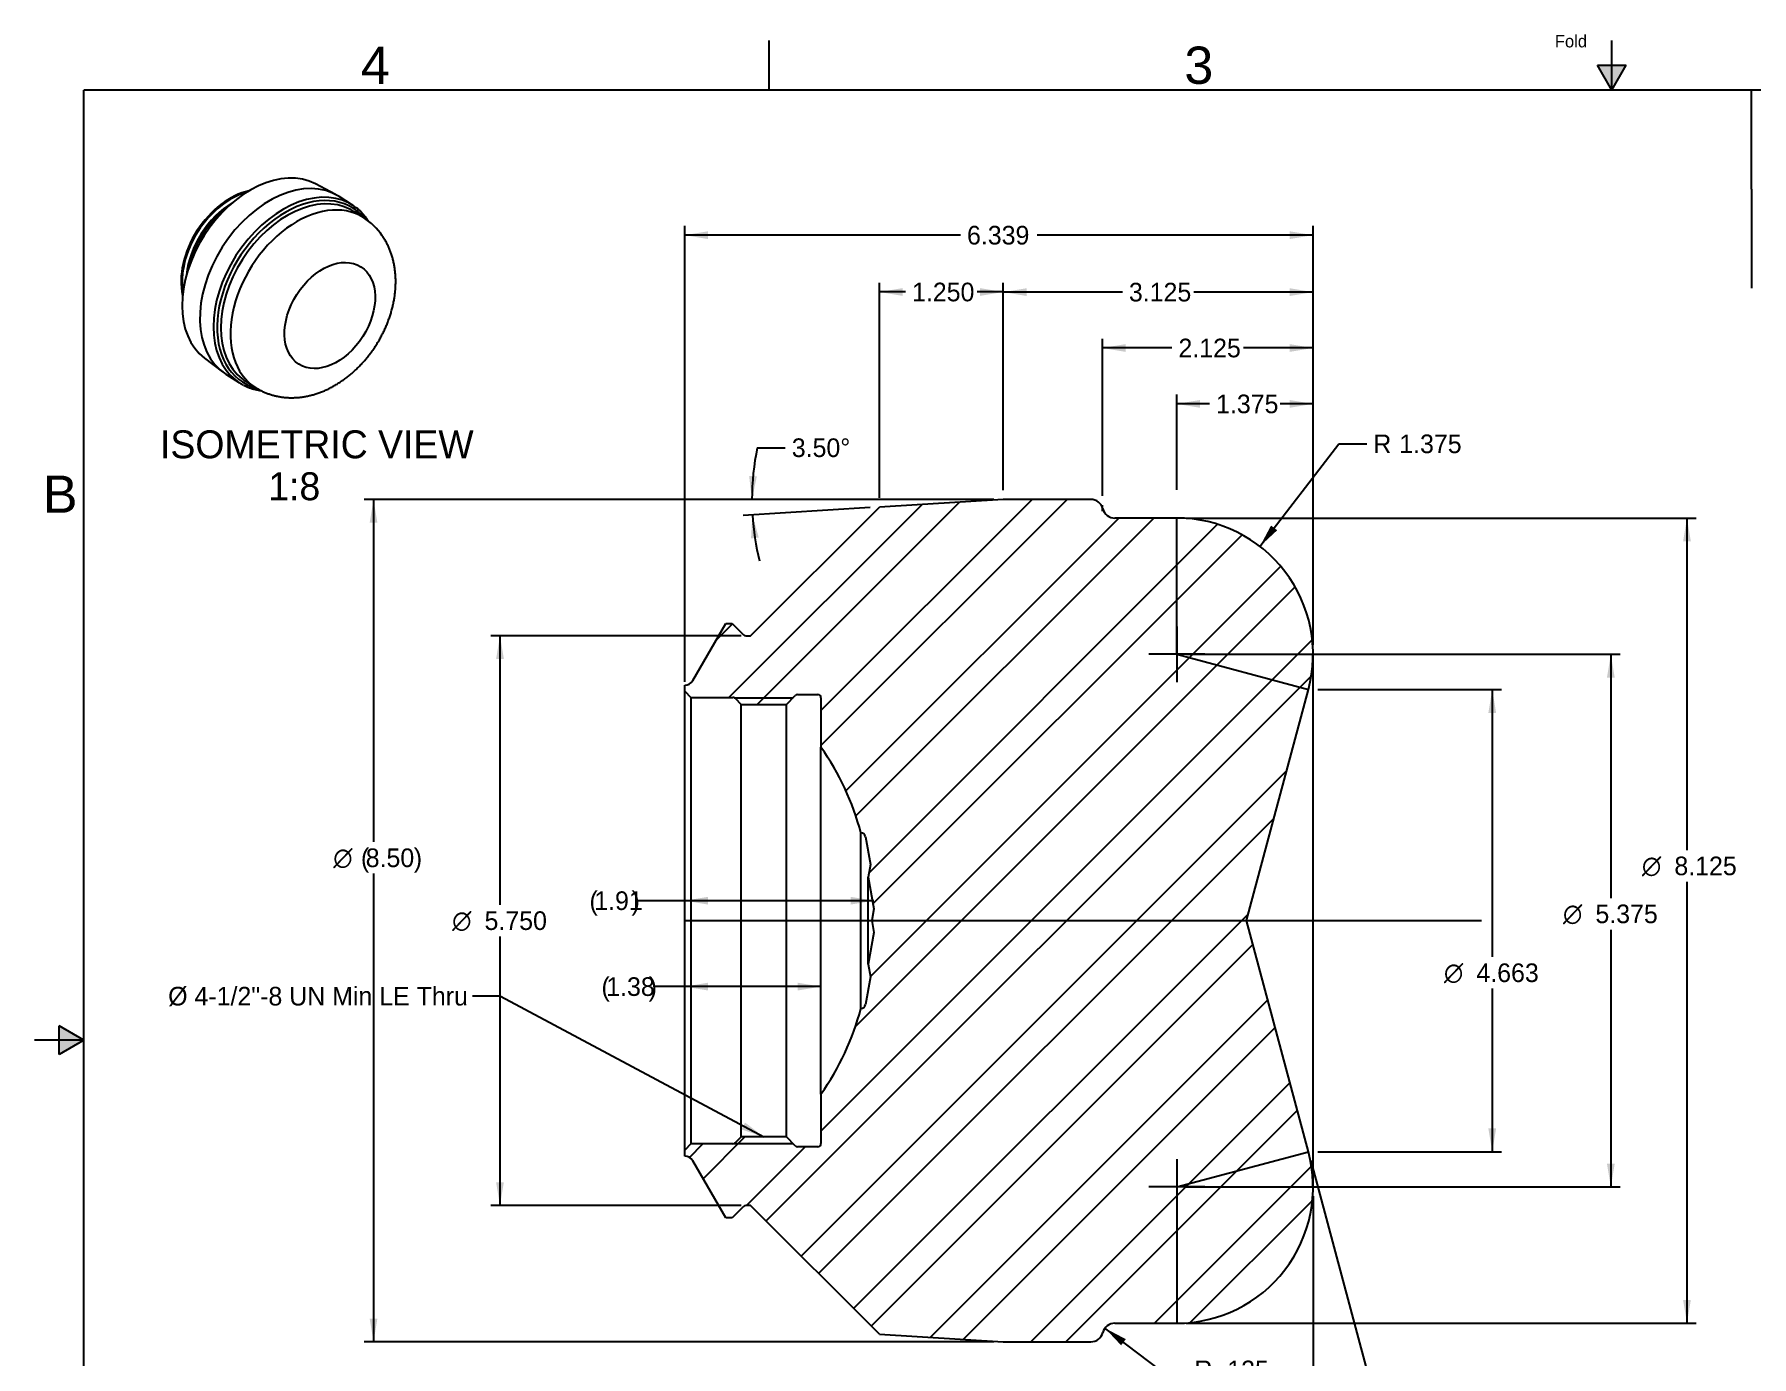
# Model space of a CAD drawing. Header units: inches. Extents: x -5.4 to 25.2, y 0.5 to 24.
# Drawn here: x 0.54 to 9.21, y 3.9 to 10.58 of the extents above; entities that cross this region are included whole.
import ezdxf
from ezdxf.enums import TextEntityAlignment as Align
from ezdxf.lldxf.tags import DXFTag

# ---------------------------------------------------------------- set-up
doc = ezdxf.new("R2010")
doc.units = ezdxf.units.IN
doc.header["$MEASUREMENT"] = 0
for name, color, linetype in [('CDG-38309R1', 7, 'Continuous'), ('Default', 7, 'Continuous'), ('DV2_Default', 7, 'Continuous')]:
    doc.layers.add(name, color=color, linetype=linetype)
doc.styles.add('SEACAD_Arial', font='arial.ttf')
doc.styles.add('SEACAD_Solid_Edge_ANSI', font='seans.ttf')
doc.styles.add('SEACAD_Solid_Edge_ANSI1_Symbols', font='semeca1.ttf')
tags = doc.linetypes.add('CENTER2', pattern=[1.125, 0.75, -0.125, 0.125, -0.125]).pattern_tags.tags
tags[10:11] = [DXFTag(74, 4), DXFTag(75, 0), DXFTag(340, '0'), DXFTag(46, 0.0), DXFTag(50, 0.0), DXFTag(44, 0.0), DXFTag(45, 0.0)]
tags[8:9] = [DXFTag(74, 4), DXFTag(75, 0), DXFTag(340, '0'), DXFTag(46, 0.0), DXFTag(50, 0.0), DXFTag(44, 0.0), DXFTag(45, 0.0)]
tags[6:7] = [DXFTag(74, 4), DXFTag(75, 0), DXFTag(340, '0'), DXFTag(46, 0.0), DXFTag(50, 0.0), DXFTag(44, 0.0), DXFTag(45, 0.0)]
tags[4:5] = [DXFTag(74, 4), DXFTag(75, 0), DXFTag(340, '0'), DXFTag(46, 0.0), DXFTag(50, 0.0), DXFTag(44, 0.0), DXFTag(45, 0.0)]
tags = doc.linetypes.add('DOT2', pattern=[0.125, 0, -0.125]).pattern_tags.tags
tags[6:7] = [DXFTag(74, 4), DXFTag(75, 0), DXFTag(340, '0'), DXFTag(46, 0.0), DXFTag(50, 0.0), DXFTag(44, 0.0), DXFTag(45, 0.0)]
tags[4:5] = [DXFTag(74, 4), DXFTag(75, 0), DXFTag(340, '0'), DXFTag(46, 0.0), DXFTag(50, 0.0), DXFTag(44, 0.0), DXFTag(45, 0.0)]
tags = doc.linetypes.add('HIDDEN2', pattern=[0.1875, 0.125, -0.0625]).pattern_tags.tags
tags[6:7] = [DXFTag(74, 4), DXFTag(75, 0), DXFTag(340, '0'), DXFTag(46, 0.0), DXFTag(50, 0.0), DXFTag(44, 0.0), DXFTag(45, 0.0)]
tags[4:5] = [DXFTag(74, 4), DXFTag(75, 0), DXFTag(340, '0'), DXFTag(46, 0.0), DXFTag(50, 0.0), DXFTag(44, 0.0), DXFTag(45, 0.0)]
doc.dimstyles.new('ANSI', dxfattribs={"dimtxt": 0.09399999999999999, "dimasz": 0.1175, "dimexe": 0.04699999999999999, "dimexo": 0.04699999999999999, "dimgap": 0.04699999999999999, "dimtad": 0, "dimtih": 1, "dimtoh": 1, "dimdec": 3, "dimlfac": 2, "dimzin": 4, "dimdsep": 46, "dimtxsty": 'SEACAD_Solid_Edge_ANSI', "dimblk1": '_SE_FILLED', "dimblk2": '_SE_FILLED', "dimsah": 1, "dimcen": 0.04699999999999999, "dimazin": 0, "dimtfac": 1, "dimtdec": 3, "dimtofl": 0, "dimtmove": 0, "dimatfit": 3, "dimfxl": 1, "dimtolj": 1, "dimtzin": 4, "dimarcsym": 0})

# ---------------------------------------------------------------- blocks, each defined once
blk = doc.blocks.new('SEANNOT_GROUP')
at = {"layer": 'Default', "color": 7, "linetype": 'CENTER2'}
blk.add_line((3.827011566404742, 6.103447544666809), (7.842613649284676, 6.103447544666809), dxfattribs=at)
blk = doc.blocks.new('SEANNOT_GROUP2')
at = {"layer": 'Default', "color": 7, "linetype": 'CENTER2'}
for p, q in [((6.306068067380905, 7.588197545822763), (6.306068067380905, 7.306197543510854)), ((6.44706806853686, 7.447197544666809), (6.165068066224951, 7.447197544666809))]:
    blk.add_line(p, q, dxfattribs=at)
blk = doc.blocks.new('SEANNOT_GROUP3')
at = {"layer": 'Default', "color": 7, "linetype": 'CENTER2'}
for p, q in [((6.306068067380905, 4.900697545822763), (6.306068067380905, 4.618697543510854)), ((6.44706806853686, 4.759697544666809), (6.165068066224951, 4.759697544666809))]:
    blk.add_line(p, q, dxfattribs=at)
blk = doc.blocks.new('SEANNOT_GROUP4')
at = {"layer": 'Default', "linetype": 'Continuous'}
blk.add_hatch(color=7, dxfattribs=at).paths.add_polyline_path([(4.110518973157782, 5.050403394015853), (4.223371954974957, 5.012272544666809), (4.12898589628813, 5.084943234099853)])
at = {"layer": 'Default', "color": 7, "linetype": 'Continuous'}
blk.add_line((2.894984303396139, 5.722502603328052), (2.753984303396139, 5.722502603328052), dxfattribs=at)
blk.add_lwpolyline([(2.894984303396139, 5.722502603328052), (4.223371954974957, 5.012272544666809)], dxfattribs=at)
at = {"layer": 'Default', "color": 7, "linetype": 'Continuous', "style": 'SEACAD_Solid_Edge_ANSI'}
blk.add_text('Ø 4-1/2"-8 UN Min LE Thru', height=0.09399999999999999, dxfattribs=at).set_placement((1.219270349907767, 5.769502603328052), align=Align.TOP_LEFT)
blk = doc.blocks.new('SE4')
at = {"layer": 'CDG-38309R1', "linetype": 'Continuous'}
h = blk.add_hatch(dxfattribs=at)
h.set_pattern_fill('ANSI32', scale=0.999998, angle=9.361984167270853e-06, style=0)
h.set_pattern_definition([(45.00000936198417, (0, 0), (-0.2651645559420706, 0.2651644692876612), []), (45.00000936198417, (0.1767763414466077, 2.888480310130594e-08), (-0.2651645559420706, 0.2651644692876612), [])])
edge = h.paths.add_edge_path()
edge.add_arc((4.713294752150197, 5.683979040020337), 0.02344488118030063, 270, 350.000002810259, ccw=False)
edge.add_arc((3.387309623832177, 6.015830803148528), 1.372760818925654, 325.00000000000006, 345, ccw=False)
edge.add_line((4.511809454974957, 5.228447544666809), (4.511809454974958, 4.978447544666809))
edge.add_arc((4.496184454974957, 4.978447544666809), 0.015625, 270, 360, ccw=False)
edge.add_line((4.496184454974957, 4.962822544666809), (4.393281541887037, 4.962822544666809))
edge.add_arc((4.393281541887037, 4.978447544666809), 0.015625, 224.9999999999977, 270, ccw=False)
edge.add_line((4.382232998430997, 4.96739900121077), (4.337359454974958, 5.012272544666809))
edge.add_line((4.337359454974958, 5.012272544666809), (4.109384454974956, 5.012272544666809))
edge.add_line((4.109384454974956, 5.012272544666809), (4.078885911518917, 4.98177400121077))
edge.add_arc((4.067837368062877, 4.992822544666809), 0.015625, 270, 314.9999999999977, ccw=False)
edge.add_line((4.067837368062877, 4.977197544666809), (3.855559454974956, 4.977197544666809))
edge.add_line((3.855559454974956, 4.977197544666809), (3.824309454974956, 4.945947544666809))
edge.add_line((3.824309454974956, 4.945947544666809), (3.824309454974956, 4.915947544666809))
edge.add_arc((3.824309454974956, 4.869072544666809), 0.04687499999999999, 29.999999999999886, 90, ccw=False)
edge.add_line((3.864904395777351, 4.892510044666809), (4.031794707964978, 4.603447544666809))
edge.add_line((4.031794707964978, 4.603447544666809), (4.063044707964978, 4.603447544666809))
edge.add_line((4.063044707964978, 4.603447544666809), (4.120968251421018, 4.661371088122849))
edge.add_arc((4.132016794877058, 4.650322544666809), 0.015625, 90, 135, ccw=False)
edge.add_line((4.132016794877058, 4.665947544666809), (4.156794704974956, 4.665947547656829))
edge.add_line((4.156794704974955, 4.665947547656829), (4.806068067380902, 4.016674182260862))
edge.add_line((4.806068067380902, 4.016674182260862), (5.431068067380905, 3.978447544666808))
edge.add_line((5.431068067380905, 3.978447544666808), (5.872537337811924, 3.978447544666809))
edge.add_arc((5.872537337811923, 4.040947544666809), 0.0625, 270, 345.5224878144176)
edge.add_arc((5.993568067380905, 4.009697544666809), 0.0625, 90, 165.5224878137226, ccw=False)
edge.add_line((5.993568067380905, 4.072197544666809), (6.306068067380906, 4.072197544666809))
edge.add_arc((6.306068067380905, 4.759697544666809), 0.6875, 270, 375)
edge.add_line((6.970142072954639, 4.937635638174791), (6.657763714083516, 6.103447544666809))
edge.add_line((6.657763714083516, 6.103447544666809), (6.970142072954639, 7.269259451158826))
edge.add_arc((6.306068067380905, 7.447197544666809), 0.6875, 345, 450)
edge.add_line((6.306068067380905, 8.134697544666809), (5.993568067380904, 8.134697544666809))
edge.add_arc((5.993568067380905, 8.197197544666809), 0.0625, 194.477512186278, 270, ccw=False)
edge.add_arc((5.872537337811923, 8.165947544666809), 0.0625, 14.4775121855817, 90)
edge.add_line((5.872537337811923, 8.228447544666809), (5.431068067380905, 8.228447544666809))
edge.add_line((5.431068067380905, 8.228447544666809), (4.806068067380902, 8.190220907072757))
edge.add_line((4.806068067380902, 8.190220907072755), (4.156794704974956, 7.540947541676786))
edge.add_line((4.156794704974955, 7.540947541676787), (4.132016794877058, 7.540947544666808))
edge.add_arc((4.132016794877058, 7.556572544666809), 0.015625, 225, 270, ccw=False)
edge.add_line((4.120968251421018, 7.545524001210769), (4.063044707964978, 7.603447544666809))
edge.add_line((4.063044707964978, 7.603447544666809), (4.031794707964978, 7.603447544666809))
edge.add_line((4.031794707964977, 7.603447544666809), (3.864904395777351, 7.314385044666809))
edge.add_arc((3.824309454974956, 7.337822544666809), 0.04687499999999999, 270, 330, ccw=False)
edge.add_line((3.824309454974956, 7.290947544666809), (3.824309454974956, 7.260947544666809))
edge.add_line((3.824309454974956, 7.260947544666809), (3.855559454974956, 7.229697544666809))
edge.add_line((3.855559454974955, 7.229697544666809), (4.067837368062877, 7.229697544666808))
edge.add_arc((4.067837368062877, 7.214072544666808), 0.015625, 45, 90, ccw=False)
edge.add_line((4.078885911518917, 7.225121088122848), (4.109384454974958, 7.194622544666809))
edge.add_line((4.109384454974957, 7.194622544666809), (4.337359454974957, 7.194622544666809))
edge.add_line((4.337359454974958, 7.194622544666809), (4.382232998430998, 7.239496088122848))
edge.add_arc((4.393281541887037, 7.228447544666808), 0.015625, 89.99999999999682, 134.9999999999954, ccw=False)
edge.add_line((4.393281541887037, 7.244072544666808), (4.496184454974957, 7.244072544666809))
edge.add_arc((4.496184454974957, 7.228447544666808), 0.015625, 0, 90, ccw=False)
edge.add_line((4.511809454974957, 7.228447544666808), (4.511809454974956, 6.978447544666808))
edge.add_arc((3.387309623832177, 6.191064286185089), 1.372760818925654, 15.000000000000114, 34.999999999999886, ccw=False)
edge.add_arc((4.713294752150197, 6.52291604931328), 0.02344488118030063, 9.999997189738792, 90, ccw=False)
edge.add_line((4.73638345310469, 6.526987209073395), (4.761227212780114, 6.386091206084073))
edge.add_line((4.761227212780114, 6.386091206084073), (4.750206779646663, 6.323591206084073))
edge.add_line((4.750206779646663, 6.323591206084074), (4.778507251933359, 6.163091206084074))
edge.add_line((4.778507251933359, 6.163091206084074), (4.767990468213627, 6.103447544666809))
edge.add_line((4.767990468213628, 6.103447544666809), (4.77850725193336, 6.043803883249543))
edge.add_line((4.778507251933359, 6.043803883249542), (4.750206779646663, 5.883303883249543))
edge.add_line((4.750206779646663, 5.883303883249543), (4.761227212780114, 5.820803883249543))
edge.add_line((4.761227212780114, 5.820803883249543), (4.73638345310469, 5.679907880260221))
at = {"layer": 'CDG-38309R1', "color": 7, "linetype": 'Continuous'}
for p, q in [((5.431068067380905, 8.228447544666809), (4.806068067380902, 8.190220907072757)), ((5.872537337811923, 8.228447544666809), (5.431068067380904, 8.228447544666809)), ((4.156794704974955, 7.540947541676787), (4.806068067380902, 8.190220907072755)), ((6.306068067380905, 8.134697544666809), (5.993568067380905, 8.134697544666809)), ((3.864904395777351, 7.314385044666809), (4.031794707964978, 7.603447544666809)), ((4.031794707964978, 7.603447544666809), (4.063044707964978, 7.603447544666809)), ((4.063044707964978, 7.603447544666809), (4.120968251421018, 7.545524001210769)), ((4.132016794877058, 7.540947544666809), (4.156794704974956, 7.540947541676787)), ((6.993568067380904, 4.759697544666809), (6.993568067380904, 7.447197544666809)), ((3.824309454974956, 7.260947544666808), (3.824309454974956, 7.290947544666809)), ((3.824309454974956, 4.945947544666809), (3.824309454974956, 7.260947544666809)), ((3.824309454974956, 7.260947544666808), (3.855559454974956, 7.229697544666809)), ((3.855559454974956, 7.229697544666809), (3.855559454974956, 4.977197544666808)), ((3.855559454974956, 7.229697544666809), (4.067837368062877, 7.229697544666808)), ((4.078885911518917, 7.225121088122848), (4.109384454974957, 7.194622544666808)), ((4.109384454974957, 5.012272544666809), (4.109384454974957, 7.194622544666809)), ((4.109384454974957, 7.194622544666809), (4.337359454974958, 7.194622544666809)), ((4.337359454974958, 7.194622544666808), (4.382232998430998, 7.239496088122848)), ((4.337359454974957, 5.012272544666809), (4.337359454974957, 7.194622544666808)), ((4.393281541887037, 7.244072544666809), (4.496184454974957, 7.244072544666809)), ((4.511809454974957, 7.228447544666808), (4.511809454974957, 6.978447544666808)), ((6.657763714083516, 6.103447544666809), (6.970142072954639, 7.269259451158826)), ((4.511809454974957, 5.228447544666809), (4.511809454974957, 6.978447544666809)), ((4.713294752150197, 5.660534158840036), (4.713294752150197, 6.546360930493581)), ((4.73638345310469, 6.526987209073395), (4.761227212780114, 6.386091206084073)), ((4.761227212780114, 6.386091206084075), (4.750206779646664, 6.323591206084075)), ((4.750206779646664, 5.883303883249543), (4.750206779646664, 6.323591206084075)), ((4.750206779646664, 6.323591206084074), (4.77850725193336, 6.163091206084074)), ((4.778507251933359, 6.163091206084074), (4.767990468213628, 6.103447544666809)), ((4.767990468213628, 6.103447544666809), (4.778507251933359, 6.043803883249543)), ((6.970142072954639, 4.937635638174791), (6.657763714083516, 6.103447544666809)), ((4.778507251933359, 6.043803883249542), (4.750206779646663, 5.883303883249543)), ((4.761227212780114, 5.820803883249543), (4.73638345310469, 5.679907880260221)), ((4.750206779646664, 5.883303883249543), (4.761227212780114, 5.820803883249543)), ((4.511809454974957, 5.228447544666809), (4.511809454974957, 4.978447544666809)), ((3.855559454974956, 4.977197544666808), (3.824309454974956, 4.945947544666809)), ((3.824309454974956, 4.915947544666809), (3.824309454974956, 4.945947544666809)), ((4.067837368062877, 4.977197544666809), (3.855559454974956, 4.977197544666808)), ((4.109384454974957, 5.012272544666809), (4.078885911518917, 4.981774001210769)), ((4.337359454974957, 5.012272544666809), (4.109384454974956, 5.012272544666809)), ((4.382232998430998, 4.96739900121077), (4.337359454974958, 5.012272544666809)), ((4.496184454974957, 4.962822544666809), (4.393281541887037, 4.962822544666809)), ((4.031794707964977, 4.603447544666809), (3.864904395777351, 4.892510044666809)), ((4.063044707964978, 4.603447544666809), (4.031794707964978, 4.603447544666809)), ((4.120968251421018, 4.661371088122849), (4.063044707964978, 4.603447544666809)), ((4.156794704974955, 4.66594754765683), (4.132016794877057, 4.665947544666809)), ((4.806068067380902, 4.016674182260862), (4.156794704974955, 4.66594754765683)), ((5.993568067380905, 4.072197544666809), (6.306068067380905, 4.072197544666809)), ((4.806068067380902, 4.016674182260862), (5.431068067380904, 3.978447544666809)), ((5.431068067380905, 3.978447544666809), (5.872537337811924, 3.978447544666809))]:
    blk.add_line(p, q, dxfattribs=at)
at = {"layer": 'CDG-38309R1', "color": 7, "linetype": 'HIDDEN2'}
for p, q in [((4.073961092419834, 7.228447544666808), (4.371184454974958, 7.228447544666808)), ((4.073961092419835, 4.978447544666809), (4.371184454974959, 4.978447544666809))]:
    blk.add_line(p, q, dxfattribs=at)
at = {"layer": 'CDG-38309R1', "color": 7, "linetype": 'Continuous'}
for centre, radius, start, end in [((5.872537337811923, 8.165947544666809), 0.06250000000009781, 14.47751218558199, 90), ((5.993568067380905, 8.197197544666809), 0.06249999999990222, 194.4775121862777, 270), ((6.306068067380905, 7.447197544666809), 0.6874999999999999, 345, 90), ((4.132016794877058, 7.556572544666809), 0.01562499999999994, 225, 270), ((3.824309454974956, 7.337822544666809), 0.04687500000000003, 270, 329.9999999999999), ((4.067837368062877, 7.214072544666808), 0.01562499999999989, 45, 90), ((4.393281541887037, 7.228447544666808), 0.01562500000000006, 89.99999999999675, 134.9999999999954), ((4.496184454974957, 7.228447544666808), 0.01562500000000006, 0, 90), ((3.387309623832177, 6.191064286185089), 1.372760818925654, 15.00000000000003, 34.99999999999998), ((4.713294752150197, 6.52291604931328), 0.02344488118030104, 9.99999718973847, 90), ((3.387309623832177, 6.015830803148528), 1.372760818925654, 325, 344.9999999999999), ((4.713294752150197, 5.683979040020337), 0.02344488118030046, 270, 350.000002810259), ((4.067837368062877, 4.992822544666809), 0.01562500000000006, 270, 314.9999999999977), ((4.393281541887037, 4.978447544666809), 0.01562499999999989, 224.9999999999977, 270), ((4.496184454974957, 4.978447544666809), 0.01562500000000006, 270, 0), ((6.306068067380905, 4.759697544666809), 0.6875, 270, 15), ((3.824309454974956, 4.869072544666809), 0.04687499999999998, 30, 90), ((4.132016794877058, 4.650322544666809), 0.01562499999999992, 90, 135), ((5.993568067380905, 4.009697544666809), 0.06249999999999995, 90, 165.5224878137226), ((5.872537337811923, 4.040947544666809), 0.06250000000000022, 270, 345.5224878144176)]:
    blk.add_arc(centre, radius, start, end, dxfattribs=at)
at = {"layer": 'DV2_Default', "color": 7, "linetype": 'DOT2'}
blk.add_line((5.931068067380904, 8.170167347482096), (5.931068067380904, 8.199053499330393), dxfattribs=at)
at = {"layer": 'DV2_Default', "color": 7, "linetype": 'HIDDEN2'}
for p, q in [((6.306068067380905, 7.447197544666809), (6.306068067380905, 8.134697544666809)), ((6.306068067380905, 7.447197544666809), (6.306068067380905, 8.134697544666809)), ((6.306068067380905, 7.447197544666809), (6.97014207295464, 7.269259451158826)), ((6.306068067380905, 4.759697544666809), (6.97014207295464, 4.937635638174791)), ((6.306068067380905, 4.759697544666809), (6.306068067380905, 4.072197544666809))]:
    blk.add_line(p, q, dxfattribs=at)
blk = doc.blocks.new('DMBLK1')
at = {"layer": 'Default', "linetype": 'Continuous', "transparency": 16777216}
blk.add_hatch(color=7, dxfattribs=at).paths.add_polyline_path([(6.781676018322516, 8.096971032509119), (6.725506622855566, 7.991924584734886), (6.81270895298081, 8.073075744910419)])
at = {"layer": 'Default', "color": 7, "linetype": 'Continuous', "transparency": 16777216}
for p, q in [((6.725506622855566, 7.991924584734886), (7.123765887641253, 8.50914596949979)), ((7.123765874183583, 8.509145952022243), (7.264765875339537, 8.509145952022243))]:
    blk.add_line(p, q, dxfattribs=at)
at = {"layer": 'Default', "color": 7, "linetype": 'Continuous', "transparency": 16777216, "style": 'SEACAD_Solid_Edge_ANSI'}
for s, p in [('R', (7.297665875339537, 8.556145952022245)), ('1.375', (7.428391456734887, 8.556145952022245))]:
    blk.add_text(s, height=0.09399999999999999, dxfattribs=at).set_placement(p, align=Align.TOP_LEFT)
blk = doc.blocks.new('_SE_FILLED')
at = {"color": 0}
blk.add_line((0, 0), (-1, 0), dxfattribs=at)
blk.add_solid([(0, 0), (-1, -0.1665), (-1, 0.1665), (0, 0)], dxfattribs=at)
blk = doc.blocks.new('GDimGGroup')
at = {"layer": 'Default', "linetype": 'Continuous'}
for points in [[(8.899080179072609, 8.017197543703512), (8.879496845578727, 8.134697544666809), (8.859913512084844, 8.017197543703512)], [(8.899080179072609, 4.189697545630104), (8.859913512084844, 4.189697545630104), (8.879496845578727, 4.072197544666809)]]:
    blk.add_hatch(color=7, dxfattribs=at).paths.add_polyline_path(points)
at = {"layer": 'Default', "color": 7, "linetype": 'Continuous'}
for p, q in [((6.353068067766223, 8.134697544666809), (8.926496845964046, 8.134697544666809)), ((8.879496845578727, 8.134697544666809), (8.879496845578727, 6.459670188059102)), ((8.879496845578727, 6.299870250401617), (8.879496845578727, 4.072197544666809)), ((6.353068067766223, 4.072197544666809), (8.926496845964046, 4.072197544666809))]:
    blk.add_line(p, q, dxfattribs=at)
for s, style, p in [('O', 'SEACAD_Solid_Edge_ANSI1_Symbols', (8.6523282613274, 6.426770191070685)), ('8.125', 'SEACAD_Solid_Edge_ANSI', (8.81592124378354, 6.426770191070685))]:
    blk.add_text(s, height=0.09399999999999999, dxfattribs=dict(at, style=style)).set_placement(p, align=Align.TOP_LEFT)
blk = doc.blocks.new('GDimGGroup1')
at = {"layer": 'Default', "linetype": 'Continuous'}
for points in [[(8.515104241462073, 7.329697543703513), (8.49552090796819, 7.447197544666809), (8.475937574474308, 7.329697543703513)], [(8.515104241462073, 4.877197545630104), (8.475937574474308, 4.877197545630104), (8.49552090796819, 4.759697544666809)]]:
    blk.add_hatch(color=7, dxfattribs=at).paths.add_polyline_path(points)
at = {"layer": 'Default', "color": 7, "linetype": 'Continuous'}
for p, q in [((6.353068067766223, 7.447197544666809), (8.54252090835351, 7.447197544666809)), ((8.49552090796819, 7.447197544666809), (8.49552090796819, 6.217670468268515)), ((8.49552090796819, 6.057870428062881), (8.49552090796819, 4.759697544666808)), ((6.353068067766223, 4.759697544666809), (8.54252090835351, 4.759697544666809))]:
    blk.add_line(p, q, dxfattribs=at)
for s, style, p in [('O', 'SEACAD_Solid_Edge_ANSI1_Symbols', (8.254143021391283, 6.184770471280099)), ('5.375', 'SEACAD_Solid_Edge_ANSI', (8.417736003847423, 6.184770471280099))]:
    blk.add_text(s, height=0.09399999999999999, dxfattribs=dict(at, style=style)).set_placement(p, align=Align.TOP_LEFT)
blk = doc.blocks.new('DMBLK2')
at = {"layer": 'Default', "linetype": 'Continuous', "transparency": 16777216}
for points in [[(7.466356635924621, 3.536193840295587), (7.360068134766622, 3.482411764297228), (7.478054146996628, 3.498814754730919)], [(6.875356924706209, 3.4194681601274), (6.993568067380904, 3.43416111505995), (6.876981433521312, 3.458601122883115)]]:
    blk.add_hatch(color=7, dxfattribs=at).paths.add_polyline_path(points)
at = {"layer": 'Default', "color": 7, "linetype": 'Continuous', "transparency": 16777216}
for p, q in [((6.982306567898078, 4.89223712499746), (7.372232620496244, 3.437013285506324)), ((6.993568067380904, 4.712697547797977), (6.993568067380904, 3.387161151340875)), ((7.480941992083793, 3.520675921392591), (7.621941993239747, 3.520675921392591))]:
    blk.add_line(p, q, dxfattribs=at)
for centre, radius, start, end in [((6.993568067380958, 4.850208636757967), 1.416047521698009, 284.9999999999997, 290.1316914512734), ((6.993568067380908, 4.850208636758182), 1.416047521698233, 260.4914853356557, 269.9999999999998)]:
    blk.add_arc(centre, radius, start, end, dxfattribs=at)
at = {"layer": 'Default', "color": 7, "linetype": 'Continuous', "transparency": 16777216, "style": 'SEACAD_Solid_Edge_ANSI'}
blk.add_text('15.00°', height=0.09399999999999999, dxfattribs=at).set_placement((7.654841993239747, 3.567675921392591), align=Align.TOP_LEFT)
blk = doc.blocks.new('DMBLK3')
at = {"layer": 'Default', "linetype": 'Continuous', "transparency": 16777216}
for points in [[(6.4235680683442, 8.730241242558746), (6.306068067380905, 8.710657909064864), (6.4235680683442, 8.691074575570982)], [(6.876068066417609, 8.730241242558746), (6.876068066417609, 8.691074575570982), (6.993568067380904, 8.710657909064864)]]:
    blk.add_hatch(color=7, dxfattribs=at).paths.add_polyline_path(points)
at = {"layer": 'Default', "color": 7, "linetype": 'Continuous', "transparency": 16777216}
for p, q in [((6.306068067380905, 8.27668952897129), (6.306068067380905, 8.757657909450183)), ((6.993568067380904, 7.494197545052127), (6.993568067380904, 8.757657909450183)), ((6.471545994099108, 8.710657909064864), (6.306068067380905, 8.710657909064864)), ((6.993568067380904, 8.710657909064864), (6.828090177328944, 8.710657909064864))]:
    blk.add_line(p, q, dxfattribs=at)
at = {"layer": 'Default', "color": 7, "linetype": 'Continuous', "transparency": 16777216, "style": 'SEACAD_Solid_Edge_ANSI'}
blk.add_text('1.375', height=0.09399999999999999, dxfattribs=at).set_placement((6.504445985386854, 8.757657909064864), align=Align.TOP_LEFT)
blk = doc.blocks.new('DMBLK4')
at = {"layer": 'Default', "linetype": 'Continuous', "transparency": 16777216}
for points in [[(3.941809455938252, 9.581418009692099), (3.824309454974956, 9.561834676198217), (3.941809455938252, 9.542251342704333)], [(6.876068066417609, 9.581418009692099), (6.876068066417609, 9.542251342704333), (6.993568067380904, 9.561834676198217)]]:
    blk.add_hatch(color=7, dxfattribs=at).paths.add_polyline_path(points)
at = {"layer": 'Default', "color": 7, "linetype": 'Continuous', "transparency": 16777216}
for p, q in [((3.824309454974956, 7.307947545052127), (3.824309454974956, 9.608834676583534)), ((5.215364238724724, 9.561834676198217), (3.824309454974956, 9.561834676198217)), ((6.993568067380904, 9.561834676198217), (5.602513136966164, 9.561834676198217)), ((6.993568067380904, 7.494197545052127), (6.993568067380904, 9.608834676583534))]:
    blk.add_line(p, q, dxfattribs=at)
at = {"layer": 'Default', "color": 7, "linetype": 'Continuous', "transparency": 16777216, "style": 'SEACAD_Solid_Edge_ANSI'}
blk.add_text('6.339', height=0.09399999999999999, dxfattribs=at).set_placement((5.248264274550006, 9.608834676198217), align=Align.TOP_LEFT)
blk = doc.blocks.new('GDimGGroup2')
at = {"layer": 'Default', "linetype": 'Continuous'}
for points in [[(2.235448303730885, 8.110947543703512), (2.27461497071865, 8.110947543703512), (2.255031637224768, 8.228447544666809)], [(2.235448303730885, 4.095947545630104), (2.255031637224768, 3.978447544666809), (2.27461497071865, 4.095947545630104)]]:
    blk.add_hatch(color=7, dxfattribs=at).paths.add_polyline_path(points)
at = {"layer": 'Default', "color": 7, "linetype": 'Continuous'}
for p, q in [((5.384068066995587, 8.228447544666809), (2.20803163683945, 8.228447544666809)), ((2.255031637224768, 8.228447544666809), (2.255031637224768, 6.500489972846797)), ((2.255031637224768, 6.340689909174769), (2.255031637224768, 3.978447544666809)), ((5.384068066995587, 3.978447544666809), (2.20803163683945, 3.978447544666809))]:
    blk.add_line(p, q, dxfattribs=at)
for s, style, p in [('O', 'SEACAD_Solid_Edge_ANSI1_Symbols', (2.051909564601349, 6.467589975858381)), ('(', 'SEACAD_Solid_Edge_ANSI', (2.191456035429582, 6.467589975858381)), ('8.50', 'SEACAD_Solid_Edge_ANSI', (2.215502547057489, 6.467589975858381)), (')', 'SEACAD_Solid_Edge_ANSI', (2.458153709848187, 6.467589975858381))]:
    blk.add_text(s, height=0.09399999999999999, dxfattribs=dict(at, style=style)).set_placement(p, align=Align.TOP_LEFT)
blk = doc.blocks.new('GDimGGroup3')
at = {"layer": 'Default', "linetype": 'Continuous'}
for points in [[(2.873202333421343, 7.423447540713491), (2.912369000409108, 7.423447540713491), (2.892785666915226, 7.540947541676787)], [(2.873202333421343, 4.783447548620126), (2.892785666915226, 4.66594754765683), (2.912369000409108, 4.783447548620126)]]:
    blk.add_hatch(color=7, dxfattribs=at).paths.add_polyline_path(points)
at = {"layer": 'Default', "color": 7, "linetype": 'Continuous'}
for p, q in [((4.109794704589638, 7.540947541676787), (2.845785666529908, 7.540947541676787)), ((2.892785666915226, 7.540947541676787), (2.892785666915226, 6.183347478121903)), ((2.892785666915226, 6.023547464546741), (2.892785666915226, 4.665947547656829)), ((4.109794704589638, 4.66594754765683), (2.845785666529908, 4.66594754765683))]:
    blk.add_line(p, q, dxfattribs=at)
for s, style, p in [('O', 'SEACAD_Solid_Edge_ANSI1_Symbols', (2.651407780338319, 6.150447481133487)), ('5.750', 'SEACAD_Solid_Edge_ANSI', (2.815000762794459, 6.150447481133487))]:
    blk.add_text(s, height=0.09399999999999999, dxfattribs=dict(at, style=style)).set_placement(p, align=Align.TOP_LEFT)
blk = doc.blocks.new('DMBLK5')
at = {"layer": 'Default', "linetype": 'Continuous', "transparency": 16777216}
for points in [[(3.941809455938252, 6.223740236850184), (3.824309454974956, 6.204156903356301), (3.941809455938252, 6.184573569862418)], [(4.661007250970064, 6.223740236850184), (4.661007250970064, 6.184573569862418), (4.778507251933359, 6.204156903356301)]]:
    blk.add_hatch(color=7, dxfattribs=at).paths.add_polyline_path(points)
at = {"layer": 'Default', "color": 7, "linetype": 'Continuous', "transparency": 16777216}
blk.add_line((4.778507251933359, 6.204156903356301), (3.589073392374803, 6.204156903356301), dxfattribs=at)
at = {"layer": 'Default', "color": 7, "linetype": 'Continuous', "transparency": 16777216, "style": 'SEACAD_Solid_Edge_ANSI'}
for s, p in [('(', (3.344126880746896, 6.251156903356303)), ('1.91', (3.368173392374803, 6.251156903356303)), (')', (3.556173392374803, 6.251156903356303))]:
    blk.add_text(s, height=0.09399999999999999, dxfattribs=at).set_placement(p, align=Align.TOP_LEFT)
blk = doc.blocks.new('DMBLK6')
at = {"layer": 'Default', "linetype": 'Continuous', "transparency": 16777216}
for points in [[(3.941809455938251, 5.790239694518177), (3.824309454974956, 5.770656361024294), (3.941809455938251, 5.751073027530411)], [(4.394309454011661, 5.790239694518177), (4.394309454011661, 5.751073027530411), (4.511809454974957, 5.770656361024294)]]:
    blk.add_hatch(color=7, dxfattribs=at).paths.add_polyline_path(points)
at = {"layer": 'Default', "color": 7, "linetype": 'Continuous', "transparency": 16777216}
blk.add_line((4.511809454974957, 5.770656361024294), (3.675793446036566, 5.770656361024294), dxfattribs=at)
at = {"layer": 'Default', "color": 7, "linetype": 'Continuous', "transparency": 16777216, "style": 'SEACAD_Solid_Edge_ANSI'}
for s, p in [('(', (3.404614376269123, 5.817656361024294)), ('1.38', (3.42866088789703, 5.817656361024294)), (')', (3.642893446036565, 5.817656361024294))]:
    blk.add_text(s, height=0.09399999999999999, dxfattribs=at).set_placement(p, align=Align.TOP_LEFT)
blk = doc.blocks.new('SE5')
at = {"layer": 'CDG-38309R1', "color": 7, "linetype": 'Continuous'}
for p, q in [((2.063468433280239, 9.767061868883749), (1.961681377342872, 9.820530954800969)), ((1.533564935630282, 9.716803213364472), (1.484242457514434, 9.673142358619536)), ((2.149514432354721, 9.713300172225237), (2.081018376180388, 9.756892204106903)), ((2.204195020478156, 9.650719175102584), (2.155709159766761, 9.681576385049995)), ((1.333713174051522, 9.43661605298765), (1.315046327494109, 9.373445443332933)), ((1.402368507836347, 8.941683971188366), (1.493909769597165, 8.872115693213006)), ((1.510554331379546, 8.86052340523589), (1.57905038755388, 8.816931373354224)), ((1.610412646354192, 8.824753268482114), (1.658898507065587, 8.793896058534703))]:
    blk.add_line(p, q, dxfattribs=at)
blk.add_arc((2.027138967504944, 9.372251105422817), 0.329894824597775, 34.40944145895077, 57.54860583486316, dxfattribs=at)
for centre, major_axis, ratio, start_param, end_param in [((1.698814632357179, 9.37042222456622), (0.2801009818589993, 0.4401220076178463), 0.6773691223036046, 0.05634741945159502, 3.08524523413812), ((1.795786353779967, 9.308707804671396), (0.2852320224004204, 0.4481843994355065), 0.6773691223036049, 0, 3.141592653589793), ((1.864282409954301, 9.26511577278973), (-0.2852320224004204, -0.4481843994355069), 0.6773691223036046, 3.199266745045571, 6.221703415299183), ((1.578682439534191, 9.446876354512412), (0.2013402511061792, 0.3163654584250636), 0.6773691223036047, 0.5871552069538035, 2.554437446635997), ((1.58353102560533, 9.44379063351767), (0.2013402511061792, 0.316365458425064), 0.6773691223036042, 0.6439964554682839, 2.497596198121503), ((1.592518138757074, 9.438071084905443), (-0.1935653572499133, -0.3041487861723477), 0.6773691223036049, 4.072552178459994, 5.352225782309392), ((1.594232372802109, 9.436980117785328), (0.192951073976755, 0.303183564324019), 0.677369122303605, 0.9841490324121775, 2.157443621177626), ((1.883060903060477, 9.253164826766055), (0.2726482567062842, 0.4284115582839406), 0.6773691223036048, 0.05864968571231278, 3.079648966980979), ((1.873671656507418, 9.259140299777874), (0.2789401395533588, 0.4382979788597341), 0.6773691223036045, 0, 3.351445080046044), ((1.931546763771871, 9.222307616818643), (0.2726482567062846, 0.4284115582839406), 0.6773691223036045, 0, 3.141773443999421), ((1.864282409954301, 9.26511577278973), (-0.2852320224004204, -0.4481843994355069), 0.6773691223036046, 3.079991206648605, 3.199266745045571), ((1.598076783354832, 9.434533470828692), (0.192951073976755, 0.303183564324019), 0.6773691223036049, 1.170087495764726, 1.971505157825077), ((1.883060903060477, 9.253164826766055), (0.2726482567062842, 0.4284115582839406), 0.6773691223036048, 0, 0.05864968571231278), ((1.873671656507418, 9.259140299777874), (0.2789401395533588, 0.4382979788597341), 0.6773691223036045, 6.072393664578498, 6.283185307179586), ((1.931546763771871, 9.222307616818643), (0.2726482567062846, 0.4284115582839406), 0.6773691223036045, 6.283161136182438, 6.283185307179586), ((1.883060903060477, 9.253164826766055), (0.2726482567062842, 0.4284115582839406), 0.6773691223036048, 3.079648966980979, 3.141592653589793), ((1.864282409954301, 9.26511577278973), (-0.2852320224004204, -0.4481843994355069), 0.6773691223036046, 6.221703415299183, 6.283185307179586), ((1.864282409954301, 9.26511577278973), (-0.2852320224004204, -0.4481843994355069), 0.6773691223036046, 0, 0.06105710967223082)]:
    blk.add_ellipse(centre, major_axis=major_axis, ratio=ratio, start_param=start_param, end_param=end_param, dxfattribs=at)
blk.add_ellipse((2.034581002928049, 9.156734909584701), major_axis=(0.1564832413304508, 0.2458817454898297), ratio=0.6773691223036049, dxfattribs=at)
for points, knots in [([(2.229555973841915, 9.632831859241822), (2.226740686029319, 9.637207112570428), (2.220782703907703, 9.645938763241984), (2.211163122223629, 9.658464893219687), (2.200768004100615, 9.670477702677305), (2.189848068365398, 9.681665299129556), (2.1787885357809, 9.691781452311517), (2.171915466573022, 9.697193009837807), (2.168249452500544, 9.700057301313803)], [0.9196431645608186, 0.9196431645608186, 0.9196431645608186, 0.9196431645608186, 0.9330266245911312, 0.9469686656760088, 0.960888426994298, 0.9747872983033554, 0.9886676350035456, 1, 1, 1, 1]), ([(1.659000843903939, 8.793896872665902), (1.663727347691783, 8.790937974329097), (1.672348795881275, 8.785582128748684), (1.687472743585043, 8.777503933805766), (1.703297303053998, 8.77006254083955), (1.719633615578912, 8.763428241462305), (1.736303915653377, 8.757669571402504), (1.753320673100478, 8.752778792609686), (1.770646110070069, 8.748767986421322), (1.788256675017356, 8.745643382275004), (1.80612549007379, 8.743412365594741), (1.824226765470592, 8.742081634405752), (1.842534193712006, 8.741657655943165), (1.861020881914319, 8.742146391903857), (1.879658811880853, 8.743553090387278), (1.898418417190228, 8.745881919793215), (1.917268178904812, 8.74913551341526), (1.936174337564784, 8.753314435892948), (1.955100766376652, 8.758416621920373), (1.974009051702771, 8.764436847358215), (1.99285879881466, 8.771366301197714), (2.011608148953685, 8.779192320690527), (2.030214458754089, 8.787898332740301), (2.048635065462602, 8.797464014812068), (2.066828048365075, 8.807865655221471), (2.084752902032528, 8.819076664101202), (2.102371058115847, 8.831068169344196), (2.119645797701145, 8.843809315755145), (2.136542639607251, 8.857267887179933), (2.15302979814417, 8.87141112321831), (2.169078385883294, 8.886206534674722), (2.184661919713366, 8.90162211208975), (2.199755590338894, 8.917626117617697), (2.214335982946229, 8.934187164507655), (2.228380812986794, 8.95127423918823), (2.241868688387036, 8.96885668226492), (2.25477890240193, 8.98690414063006), (2.267091257137419, 9.005386499091923), (2.278785808646202, 9.024273623887009), (2.2898427105423, 9.043535131841256), (2.300242341195903, 9.063140575419078), (2.309965314104105, 9.08305953215418), (2.318992433656385, 9.103261620648743), (2.32730447549411, 9.123716032773542), (2.334882161926963, 9.144391331379625), (2.341706169298855, 9.165255214313502), (2.347757177003156, 9.186274244213932), (2.35301597060619, 9.207413548460861), (2.357463613342018, 9.228636500667307), (2.361081645972756, 9.249904085199399), (2.363852410603015, 9.271173890177556), (2.365759800085002, 9.292400661217991), (2.36678987251073, 9.313536609121547), (2.366931412255404, 9.334532311580688), (2.36617643903315, 9.3553363971757), (2.36452075055068, 9.375896201735705), (2.361964345693068, 9.396158616826412), (2.358511627567663, 9.416071117143607), (2.354171502187756, 9.435582629932052), (2.348956810506491, 9.454644984658598), (2.34288519869926, 9.473211680631689), (2.335973850599969, 9.491245560381238), (2.328256310741083, 9.508692413794817), (2.319717748322807, 9.52557879477795), (2.310735636513838, 9.541292756576773), (2.303515955898981, 9.552536788753379), (2.299926166212917, 9.557776574119831), (2.299308924104722, 9.558675647854525)], [0, 0, 0, 0, 0.01236620052444104, 0.02665622408321425, 0.04094247778851445, 0.05523987955625446, 0.06956325250963186, 0.08392720816739904, 0.09834600321801713, 0.1128333613020038, 0.1274022534106194, 0.1420646337925109, 0.1568311331235094, 0.1717107174359337, 0.1867103298977426, 0.2018345423638549, 0.2170852532267104, 0.2324614750573483, 0.2479592567714414, 0.2635717776713211, 0.2792896333203109, 0.2951013073114956, 0.3109937935692541, 0.3269533082836182, 0.342966016206416, 0.3590186969535712, 0.3750992923188647, 0.3911973001202242, 0.4073028176644792, 0.4234083436212041, 0.4395094743563134, 0.4556034614197657, 0.4716890256605241, 0.4877661490517637, 0.5038358643052078, 0.5199000529019222, 0.5359612566948628, 0.5520225041122959, 0.5680871490931914, 0.5841582787943235, 0.6002387196844013, 0.6163319647059232, 0.6324412780056003, 0.6485695299609172, 0.6647190165629606, 0.680891259408103, 0.6970867849670123, 0.7133048853669806, 0.729543368086968, 0.7457983088697994, 0.7620630986101127, 0.7783273479356635, 0.7945801888253455, 0.810808723912999, 0.8269983378564469, 0.843133210207266, 0.8591970069823969, 0.8751736977867808, 0.8910484153958098, 0.9068082598026393, 0.9224429551010958, 0.9379452941727653, 0.953311344825517, 0.9685404302382818, 0.9836349263328732, 0.9975897751334165, 1, 1, 1, 1]), ([(1.598819609602276, 8.805695569749487), (1.600710473178226, 8.804680676490596), (1.606595280829219, 8.80153594830297), (1.618202220634543, 8.796433355229274), (1.63269391954413, 8.790896305910586), (1.647756359087705, 8.78618986657054), (1.663164531606805, 8.782343770885971), (1.675871098447879, 8.779941302642973), (1.683427611154289, 8.778824024487024), (1.685659565917003, 8.778520573307441)], [0, 0, 0, 0, 0.005232016291354735, 0.01907989434909785, 0.03293518806630542, 0.04680232493615496, 0.06068505843338765, 0.07458630662956298, 0.08038157195303862, 0.08038157195303862, 0.08038157195303862, 0.08038157195303862])]:
    blk.add_open_spline(points, degree=3, knots=knots, dxfattribs=at)
blk = doc.blocks.new('GDimGGroup4')
at = {"layer": 'Default', "linetype": 'Continuous'}
for points in [[(7.916943341814477, 7.15175945019553), (7.897360008320594, 7.269259451158826), (7.877776674826711, 7.15175945019553)], [(7.916943341814477, 5.055135639138087), (7.877776674826711, 5.055135639138087), (7.897360008320594, 4.937635638174791)]]:
    blk.add_hatch(color=7, dxfattribs=at).paths.add_polyline_path(points)
at = {"layer": 'Default', "color": 7, "linetype": 'Continuous'}
for p, q in [((7.017142073339957, 7.269259451158826), (7.944360008705912, 7.269259451158826)), ((7.897360008320594, 7.269259451158826), (7.897360008320594, 5.920527631823894)), ((7.897360008320594, 5.760727603079509), (7.897360008320594, 4.937635638174791)), ((7.017142073339957, 4.937635638174791), (7.944360008705912, 4.937635638174791))]:
    blk.add_line(p, q, dxfattribs=at)
for s, style, p in [('O', 'SEACAD_Solid_Edge_ANSI1_Symbols', (7.653796075232059, 5.887627634835479)), ('4.663', 'SEACAD_Solid_Edge_ANSI', (7.817389057688199, 5.887627634835479))]:
    blk.add_text(s, height=0.09399999999999999, dxfattribs=dict(at, style=style)).set_placement(p, align=Align.TOP_LEFT)
blk = doc.blocks.new('DMBLK7')
at = {"layer": 'Default', "linetype": 'Continuous', "transparency": 16777216}
blk.add_hatch(color=7, dxfattribs=at).paths.add_polyline_path([(6.025531590484974, 3.960842245594232), (6.049215271215237, 3.992036973834712), (5.943789246128665, 4.047490651905264)])
at = {"layer": 'Default', "color": 7, "linetype": 'Continuous', "transparency": 16777216}
for q in [(5.943789246730251, 4.047490651448527), (6.36233921802857, 3.83676899268389)]:
    blk.add_line((6.221339216872615, 3.83676899268389), q, dxfattribs=at)
at = {"layer": 'Default', "color": 7, "linetype": 'Continuous', "transparency": 16777216, "style": 'SEACAD_Solid_Edge_ANSI'}
for s, p in [('R', (6.39523921802857, 3.88376899268389)), ('.125', (6.525964799423919, 3.88376899268389)), ('(2 plcs.)', (6.39523921802857, 3.742768992683891))]:
    blk.add_text(s, height=0.09399999999999999, dxfattribs=at).set_placement(p, align=Align.TOP_LEFT)
blk = doc.blocks.new('DMBLK9')
at = {"layer": 'Default', "linetype": 'Continuous', "transparency": 16777216}
for points in [[(6.0485680683442, 9.012241318203142), (5.931068067380904, 8.99265798470926), (6.0485680683442, 8.973074651215375)], [(6.876068066417609, 9.012241318203142), (6.876068066417609, 8.973074651215375), (6.993568067380904, 8.99265798470926)]]:
    blk.add_hatch(color=7, dxfattribs=at).paths.add_polyline_path(points)
at = {"layer": 'Default', "color": 7, "linetype": 'Continuous', "transparency": 16777216}
for p, q in [((5.931068067380904, 8.246053499715714), (5.931068067380904, 9.039657985094578)), ((6.993568067380904, 7.494197545052127), (6.993568067380904, 9.039657985094578)), ((6.281859918336841, 8.99265798470926), (5.931068067380904, 8.99265798470926)), ((6.993568067380904, 8.99265798470926), (6.642776179758724, 8.99265798470926))]:
    blk.add_line(p, q, dxfattribs=at)
at = {"layer": 'Default', "color": 7, "linetype": 'Continuous', "transparency": 16777216, "style": 'SEACAD_Solid_Edge_ANSI'}
blk.add_text('2.125', height=0.09399999999999999, dxfattribs=at).set_placement((6.314759918224798, 9.03965798470926), align=Align.TOP_LEFT)
blk = doc.blocks.new('DMBLK10')
at = {"layer": 'Default', "linetype": 'Continuous', "transparency": 16777216}
for points in [[(5.548568068344201, 9.294241393847537), (5.431068067380905, 9.274658060353655), (5.548568068344201, 9.255074726859771)], [(6.876068066417609, 9.294241393847537), (6.876068066417609, 9.255074726859771), (6.993568067380904, 9.274658060353655)]]:
    blk.add_hatch(color=7, dxfattribs=at).paths.add_polyline_path(points)
at = {"layer": 'Default', "color": 7, "linetype": 'Continuous', "transparency": 16777216}
for p, q in [((5.431068067380905, 8.275447545052126), (5.431068067380905, 9.321658060738972)), ((6.031859933648665, 9.274658060353655), (5.431068067380905, 9.274658060353655)), ((6.993568067380904, 9.274658060353655), (6.392776201113144, 9.274658060353655)), ((6.993568067380904, 7.494197545052127), (6.993568067380904, 9.321658060738972))]:
    blk.add_line(p, q, dxfattribs=at)
at = {"layer": 'Default', "color": 7, "linetype": 'Continuous', "transparency": 16777216, "style": 'SEACAD_Solid_Edge_ANSI'}
blk.add_text('3.125', height=0.09399999999999999, dxfattribs=at).set_placement((6.064759939579218, 9.321658060353656), align=Align.TOP_LEFT)
blk = doc.blocks.new('DMBLK11')
at = {"layer": 'Default', "linetype": 'Continuous', "transparency": 16777216}
for points in [[(4.923568068344197, 9.294810319008599), (4.806068067380902, 9.275226985514715), (4.923568068344197, 9.255643652020833)], [(5.313568066417609, 9.294810319008599), (5.313568066417609, 9.255643652020833), (5.431068067380905, 9.275226985514715)]]:
    blk.add_hatch(color=7, dxfattribs=at).paths.add_polyline_path(points)
at = {"layer": 'Default', "color": 7, "linetype": 'Continuous', "transparency": 16777216}
for p, q in [((4.806068067380902, 8.237220907458074), (4.806068067380902, 9.322226985900034)), ((4.938109918688834, 9.275226985514715), (4.806068067380902, 9.275226985514715)), ((5.431068067380905, 9.275226985514715), (5.299026197739851, 9.275226985514715)), ((5.431068067380905, 8.275447545052126), (5.431068067380905, 9.322226985900034))]:
    blk.add_line(p, q, dxfattribs=at)
at = {"layer": 'Default', "color": 7, "linetype": 'Continuous', "transparency": 16777216, "style": 'SEACAD_Solid_Edge_ANSI'}
blk.add_text('1.250', height=0.09399999999999999, dxfattribs=at).set_placement((4.971009917872802, 9.322226985514718), align=Align.TOP_LEFT)
blk = doc.blocks.new('DMBLK12')
at = {"layer": 'Default', "linetype": 'Continuous', "transparency": 16777216}
for points in [[(4.149343025454529, 8.346728677140986), (4.163461484213656, 8.228447544666809), (4.188467633757458, 8.344914062010206)], [(4.197895444835766, 8.036339319157268), (4.165825826013031, 8.151062014059677), (4.15895459141754, 8.032139588452727)]]:
    blk.add_hatch(color=7, dxfattribs=at).paths.add_polyline_path(points)
at = {"layer": 'Default', "color": 7, "linetype": 'Continuous', "transparency": 16777216}
for p, q in [((4.190641657436223, 8.489539044338276), (4.331641658592178, 8.489539044338276)), ((5.384068066995587, 8.228447544666809), (4.116461520494581, 8.228447544666809)), ((4.759155711130854, 8.18735162444707), (4.118913526700457, 8.148192734916437))]:
    blk.add_line(p, q, dxfattribs=at)
for centre, radius, start, end in [((5.431068067380852, 8.228447544666814), 1.267606583167195, 168.1135933959295, 180.0000000000002), ((5.431068067380868, 8.228447544666803), 1.267606583167211, 183.4999999999999, 194.1219925934076)]:
    blk.add_arc(centre, radius, start, end, dxfattribs=at)
at = {"layer": 'Default', "color": 7, "linetype": 'Continuous', "transparency": 16777216, "style": 'SEACAD_Solid_Edge_ANSI'}
blk.add_text('3.50°', height=0.09399999999999999, dxfattribs=at).set_placement((4.364541658592178, 8.536539044338276), align=Align.TOP_LEFT)
blk = doc.blocks.new('SEANNOT_GROUP19')
at = {"layer": 'Default', "color": 7, "linetype": 'Continuous', "style": 'SEACAD_Arial'}
blk.add_text('3', height=0.188, dxfattribs=at).set_placement((6.344358245498576, 10.51329956945614), align=Align.TOP_LEFT)
blk = doc.blocks.new('SEANNOT_GROUP20')
at = {"layer": 'Default', "color": 7, "linetype": 'Continuous', "style": 'SEACAD_Arial'}
blk.add_text('4', height=0.188, dxfattribs=at).set_placement((2.190789527030495, 10.51329956945614), align=Align.TOP_LEFT)
blk = doc.blocks.new('SEANNOT_GROUP21')
at = {"layer": 'Default', "color": 7, "linetype": 'Continuous', "style": 'SEACAD_Arial'}
blk.add_text('B', height=0.188, dxfattribs=at).set_placement((0.5870123229413586, 8.349113277116743), align=Align.TOP_LEFT)
blk = doc.blocks.new('SEANNOT_GROUP27')
at = {"layer": 'Default', "color": 7, "linetype": 'Continuous', "style": 'SEACAD_Solid_Edge_ANSI'}
blk.add_text('Fold', height=0.0625, dxfattribs=at).set_placement((8.21295500557017, 10.5718446056778), align=Align.TOP_LEFT)

msp = doc.modelspace()

# ---------------------------------------------------------------- hatches: boundary and pattern name
at = {"layer": 'Default', "linetype": 'Continuous'}
for points in [[(8.42782074338179, 10.41929956945614), (8.499989527030495, 10.29429956945614), (8.499989527030495, 10.41929956945614)], [(8.499989527030495, 10.41929956945614), (8.499989527030495, 10.29429956945614), (8.572158310679196, 10.41929956945614)], [(0.669289527030495, 5.572168353104842), (0.669289527030495, 5.499999569456137), (0.794289527030495, 5.499999569456137)], [(0.669289527030495, 5.499999569456137), (0.669289527030495, 5.427830785807434), (0.794289527030495, 5.499999569456137)]]:
    msp.add_hatch(color=7, dxfattribs=at).paths.add_polyline_path(points)

# ---------------------------------------------------------------- linework, layer by layer
at = {"layer": 'Default', "color": 7, "linetype": 'Continuous'}
for p, q in [((4.249989527030495, 10.29429956945613), (4.249989527030495, 10.54429956945614)), ((8.499989527030495, 10.29429956945614), (8.499989527030495, 10.54429956945614)), ((8.499989527030495, 10.29429956945614), (8.42782074338179, 10.41929956945614)), ((8.42782074338179, 10.41929956945614), (8.572158310679196, 10.41929956945614)), ((8.499989527030495, 10.29429956945614), (8.572158310679196, 10.41929956945614)), ((0.794289527030495, 0.7056995694561362), (0.794289527030495, 10.29429956945614)), ((16.20568952703049, 10.29429956945614), (0.7942895270304966, 10.29429956945614)), ((9.205689527030497, 9.794299569456138), (9.205689527030497, 10.29429956945614)), ((9.205689527030497, 9.794299569456138), (9.205689527030497, 9.294299569456138)), ((0.794289527030495, 5.499999569456137), (0.669289527030495, 5.572168353104843)), ((0.669289527030495, 5.427830785807434), (0.669289527030495, 5.572168353104843)), ((0.794289527030495, 5.499999569456137), (0.5442895270304952, 5.499999569456137)), ((0.794289527030495, 5.499999569456137), (0.669289527030495, 5.427830785807434))]:
    msp.add_line(p, q, dxfattribs=at)

# ---------------------------------------------------------------- block references
for name in ['SE5', 'SE4']:
    msp.add_blockref(name, (0, 0))
at = {"layer": 'Default'}
for name in ['SEANNOT_GROUP27', 'SEANNOT_GROUP20', 'SEANNOT_GROUP19', 'SEANNOT_GROUP21', 'GDimGGroup2', 'GDimGGroup', 'GDimGGroup3', 'SEANNOT_GROUP2', 'GDimGGroup1', 'GDimGGroup4', 'SEANNOT_GROUP', 'SEANNOT_GROUP4', 'SEANNOT_GROUP3']:
    msp.add_blockref(name, (0, 0), dxfattribs=at)

# ---------------------------------------------------------------- texts
at = {"color": 7, "linetype": 'Continuous', "style": 'SEACAD_Solid_Edge_ANSI'}
for s, p in [('ISOMETRIC VIEW', (1.178169598155822, 8.577157655943166)), ('1:8', (1.724134714434891, 8.365657655943165))]:
    msp.add_text(s, height=0.141, dxfattribs=at).set_placement(p, align=Align.TOP_LEFT)

# ---------------------------------------------------------------- dimensions: what is measured, and where the dimension line sits
at = {"layer": 'Default', "color": 7, "linetype": 'Continuous'}
for base, p1, p2, picture, middle in [((3.824309454974956, 9.561834676198217), (6.993568067380904, 7.447197544666809), (3.824309454974956, 7.260947544666808), 'DMBLK4', (5.408938693154657, 9.561834676198217)), ((4.806068067380902, 9.275226985514715), (5.431068067380905, 8.228447544666809), (4.806068067380902, 8.190220907072755), 'DMBLK11', (5.118568057407687, 9.275226985514715)), ((5.431068067380905, 9.274658060353655), (6.993568067380904, 7.447197544666809), (5.431068067380905, 8.228447544666809), 'DMBLK10', (6.212318079114103, 9.274658060353655)), ((5.931068067380904, 8.99265798470926), (6.993568067380904, 7.447197544666809), (5.931068067380904, 8.199053499330395), 'DMBLK9', (6.462318057759682, 8.99265798470926)), ((6.306068067380905, 8.710657909064864), (6.993568067380904, 7.447197544666809), (6.306068067380905, 7.447197544666809), 'DMBLK3', (6.64981807841011, 8.710657909064864))]:
    dim = msp.add_linear_dim(base=base, p1=p1, p2=p2, text='\\A1;<>', dimstyle='ANSI', dxfattribs=at)
    dim.commit()
    dim.dimension.update_dxf_attribs({"geometry": picture, "text_midpoint": middle, "dimtype": 160})
for base, line1, line2, picture, middle in [((4.164052707539488, 8.189736724281897), ((5.431068067380905, 8.228447544666809), (5.872537337811923, 8.228447544666809)), ((5.431068067380905, 8.228447544666809), (4.806068067380902, 8.190220907072755)), 'DMBLK12', (4.190641657436223, 8.489539044338276)), ((7.17839935839081, 3.44627559790935), ((6.993568067380904, 4.850208636758143), (6.993568067380904, 7.447197544666809)), ((6.993568067380904, 4.850208636758143), (6.657763714083516, 6.103447544666809)), 'DMBLK2', (7.480941992083793, 3.520675921392591))]:
    dim = msp.add_angular_dim_2l(base=base, line1=line1, line2=line2, text='\\A1;<>', dimstyle='ANSI', dxfattribs=at)
    dim.commit()
    dim.dimension.update_dxf_attribs({"geometry": picture, "text_midpoint": middle, "dimtype": 162})
for center, mpoint, text, picture, middle in [((6.306068067380905, 7.447197544666809), (6.725506622855566, 7.991924584734886), '\\A1;<>', 'DMBLK1', (7.264765875339537, 8.509145952022243)), ((5.993568067380905, 4.009697544666809), (5.943789246128665, 4.047490651905264), '\\A1;<>\\P(2 plcs.)', 'DMBLK7', (6.36233921802857, 3.83676899268389))]:
    dim = msp.add_radius_dim(center=center, mpoint=mpoint, text=text, dimstyle='ANSI', dxfattribs=at)
    dim.commit()
    dim.dimension.update_dxf_attribs({"geometry": picture, "text_midpoint": middle, "dimtype": 164})
for base, p1, p2, picture, middle in [((3.824309454974956, 6.204156903356301), (4.778507251933359, 6.163091206084074), (3.824309454974956, 7.260947544666808), 'DMBLK5', (3.589073392374803, 6.204156903356301)), ((3.824309454974956, 5.770656361024294), (4.511809454974957, 5.228447544666809), (3.824309454974956, 4.945947544666809), 'DMBLK6', (3.675793446036565, 5.770656361024294))]:
    dim = msp.add_linear_dim(base=base, p1=p1, p2=p2, text='\\A1;(<>)', dimstyle='ANSI', override={"dimdec": 2, "dimtdec": 2}, dxfattribs=at)
    dim.commit()
    dim.dimension.update_dxf_attribs({"geometry": picture, "text_midpoint": middle, "dimtype": 160})

doc.saveas('drawing.dxf')
